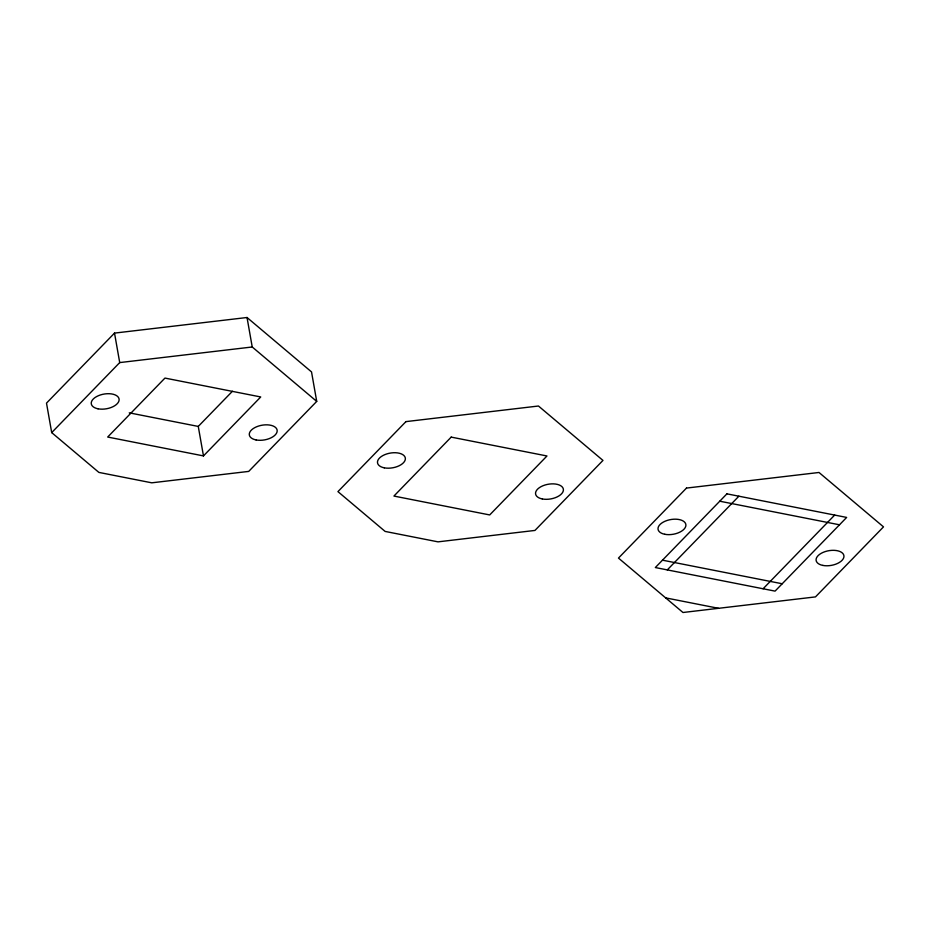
<?xml version="1.0" encoding="UTF-8"?>
<svg xmlns="http://www.w3.org/2000/svg" width="930" height="930" viewBox="0 0 930 930"><rect width="100%" height="100%" fill="white"/><g stroke="black" fill="none" stroke-linecap="round" stroke-linejoin="round"><path stroke-width="1.4" d="M114.518 333.103L46.5 403.12L51.696 432.601L98.882 472.405L151.764 482.821L248.717 471.405L316.723 401.4L311.527 371.919L247.031 317.502L114.518 333.103L119.714 362.584L51.696 432.601M203.472 455.909L260.737 396.959L164.959 378.08L107.682 437.042L203.472 455.909L198.264 426.428L232.43 391.263M667.298 569.892L738.885 496.202M763.088 588.771L834.675 515.069M119.714 362.584L252.228 346.983L316.723 401.4M719.762 501.212L839.488 524.799M129.247 412.839L198.264 426.428M662.486 560.174L782.211 583.761M665.659 597.885L718.541 608.313M247.031 317.502L252.228 346.983M405.945 421.616L337.939 491.621L385.125 531.425L438.007 541.853L534.948 530.437L602.966 460.42L538.458 406.015L405.945 421.616M451.19 437.112L393.925 496.062L489.703 514.941L546.98 455.979L451.19 437.112M686.491 488.076L618.473 558.081L682.969 612.498L815.482 596.897L883.5 526.88L819.005 472.475L686.491 488.076M726.911 493.842L655.325 567.544L775.062 591.12L846.649 517.429L726.911 493.842M822.852 565.417A14.101 7.452 -10 0 0 843.963 556.407A14.101 7.452 -10 0 0 823.224 552.327A14.101 7.452 -10 0 0 822.852 565.417M664.799 534.285A14.101 7.452 -10 0 0 685.91 525.276A14.101 7.452 -10 0 0 665.171 521.184A14.101 7.452 -10 0 0 664.799 534.285M542.318 498.957A14.101 7.452 -10 0 0 563.417 489.947A14.101 7.452 -10 0 0 542.678 485.867A14.101 7.452 -10 0 0 542.318 498.957M384.264 467.825A14.101 7.452 -10 0 0 405.375 458.816A14.101 7.452 -10 0 0 384.636 454.724A14.101 7.452 -10 0 0 384.264 467.825M256.076 439.937A14.101 7.452 -10 0 0 277.187 430.927A14.101 7.452 -10 0 0 256.447 426.835A14.101 7.452 -10 0 0 256.076 439.937M98.034 408.805A14.101 7.452 -10 0 0 119.133 399.784A14.101 7.452 -10 0 0 98.394 395.703A14.101 7.452 -10 0 0 98.034 408.805"/></g></svg>
